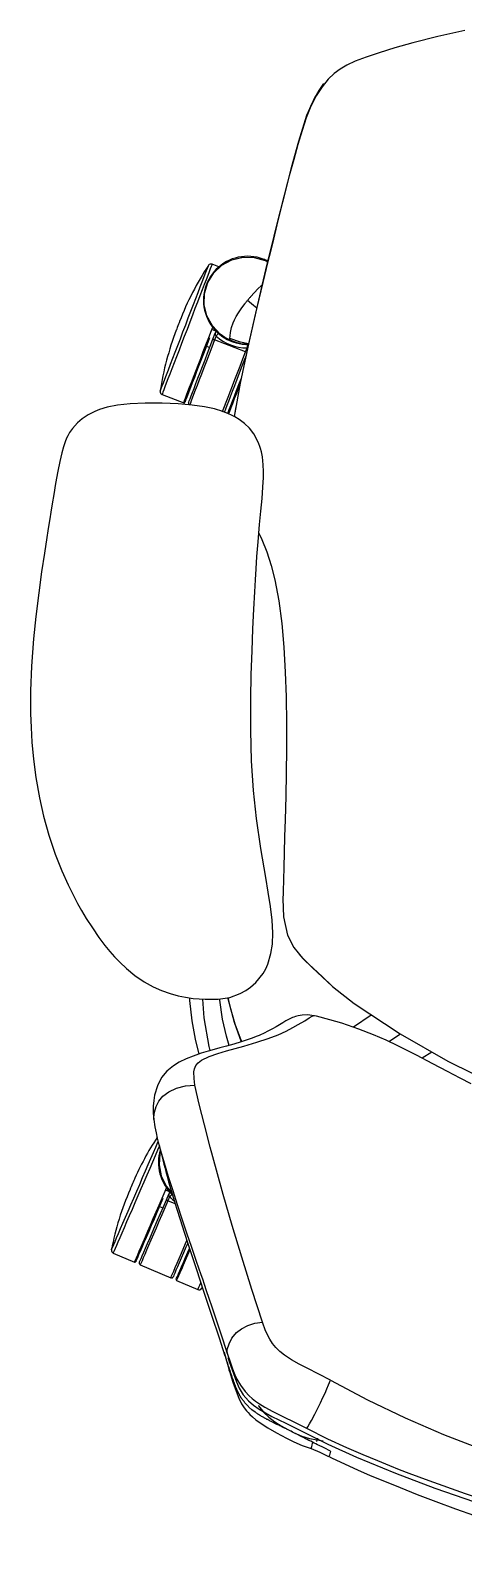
# Model space of a CAD drawing. Extents: x -1.7 to 87, y -33.6 to 19.
# Drawn here: x 21.54 to 21.73, y 0.217 to 0.886 of the extents above; entities that cross this region are included whole.
import ezdxf

# ---------------------------------------------------------------- set-up
doc = ezdxf.new("R2010")
doc.units = 0
doc.layers.add('AR-MOB', color=2, linetype='Continuous')

# ---------------------------------------------------------------- blocks, each defined once
blk = doc.blocks.new('A$C1E86606E')
at = {"color": 1, "linetype": 'Continuous'}
for p, q in [((0.08159, 0.59634), (0.08054, 0.58664)), ((0.06087, 0.59299), (0.05773, 0.59377)), ((0.063, 0.5649), (0.06151, 0.56527)), ((0.06215, 0.56118), (0.06284, 0.56394)), ((0.06306, 0.56483), (0.0627, 0.56518)), ((0.06334, 0.56276), (0.0629, 0.56099)), ((0.06963, 0.56172), (0.06952, 0.56237)), ((0.05967, 0.55786), (0.06123, 0.55747)), ((0.07702, 0.55748), (0.0629, 0.56099)), ((0.07702, 0.55748), (0.07746, 0.55925)), ((0.04298, 0.53445), (0.05284, 0.532)), ((0.16716, 0.27585), (0.16006, 0.2696)), ((0.17621, 0.2653), (0.18092, 0.26926)), ((0.19544, 0.26291), (0.19163, 0.25985)), ((0.08899, 0.18816), (0.08752, 0.18859)), ((0.08905, 0.18809), (0.08871, 0.18846)), ((0.08538, 0.18127), (0.08692, 0.18082)), ((0.08799, 0.18448), (0.08879, 0.18721)), ((0.08925, 0.18601), (0.08873, 0.18426)), ((0.09208, 0.18328), (0.08873, 0.18426)), ((0.06773, 0.15857), (0.07748, 0.15571)), ((0.08014, 0.15494), (0.08014, 0.15494)), ((0.08014, 0.15494), (0.0941, 0.15085)), ((0.08014, 0.15494), (0.0941, 0.15085)), ((0.0941, 0.15085), (0.0941, 0.15085)), ((0.09675, 0.15007), (0.10651, 0.14721)), ((0.12124, 0.12142), (0.12186, 0.11985)), ((0.12186, 0.11985), (0.1221, 0.11924)), ((0.16651, 0.089), (0.16635, 0.08827)), ((0.16635, 0.08827), (0.16905, 0.08814))]:
    blk.add_line(p, q, dxfattribs=at)
at = {"color": 1, "linetype": 'Continuous', "flags": 128}
for points in [[(0.15515, 0.70889), (0.14373, 0.70484), (0.13311, 0.7007), (0.12565, 0.69758), (0.11912, 0.69468), (0.11361, 0.69203), (0.10915, 0.68965), (0.10563, 0.68745), (0.10293, 0.68539), (0.10063, 0.68318), (0.09836, 0.68038), (0.09611, 0.67684), (0.09402, 0.67261), (0.09224, 0.66779), (0.09084, 0.66249), (0.08969, 0.65672), (0.08864, 0.65048), (0.08762, 0.64373), (0.08659, 0.63634), (0.0855, 0.62795), (0.08465, 0.62115), (0.08382, 0.61432), (0.08307, 0.60795), (0.08242, 0.60248), (0.08186, 0.59793), (0.08112, 0.59171), (0.08032, 0.58474), (0.07953, 0.57737), (0.07844, 0.56687), (0.07746, 0.55637)], [(0.09671, 0.67807), (0.09351, 0.67194), (0.09088, 0.66343), (0.08872, 0.65179), (0.08695, 0.63983), (0.08534, 0.62767), (0.08369, 0.61416), (0.08247, 0.60381), (0.08163, 0.59669), (0.08083, 0.58971), (0.08005, 0.58259), (0.07902, 0.57281), (0.07806, 0.56309), (0.07718, 0.55333), (0.07638, 0.5435), (0.07573, 0.53363), (0.07556, 0.52873)], [(0.0965, 0.67826), (0.0948, 0.67507), (0.09332, 0.67149), (0.09204, 0.66756), (0.09143, 0.66521)], [(0.06963, 0.56172), (0.06725, 0.5626), (0.06502, 0.56379), (0.06119, 0.56696), (0.0583, 0.57102), (0.05654, 0.57567), (0.05608, 0.58061), (0.0569, 0.58553), (0.05894, 0.59006), (0.06211, 0.59389), (0.06617, 0.59678), (0.07082, 0.59854), (0.07576, 0.599), (0.08068, 0.59818), (0.08174, 0.59771)], [(0.042, 0.53574), (0.04202, 0.53583), (0.04213, 0.53627), (0.04233, 0.53704), (0.0426, 0.53815), (0.04296, 0.53958), (0.04339, 0.54131), (0.04389, 0.54331), (0.04445, 0.54558), (0.04507, 0.54807), (0.04574, 0.55077), (0.04645, 0.55362), (0.04719, 0.55661), (0.04796, 0.55969), (0.04874, 0.56284), (0.04953, 0.56599), (0.05031, 0.56914), (0.05107, 0.57222), (0.05182, 0.57521), (0.05253, 0.57806), (0.0532, 0.58076), (0.05382, 0.58325), (0.05438, 0.58551), (0.05488, 0.58752), (0.05531, 0.58925), (0.05566, 0.59068), (0.05594, 0.59179), (0.05613, 0.59256), (0.05624, 0.593), (0.05627, 0.59309)], [(0.05773, 0.59377), (0.05772, 0.59373), (0.05763, 0.59338), (0.05746, 0.59269), (0.0572, 0.59166), (0.05687, 0.59032), (0.05646, 0.58866), (0.05597, 0.58672), (0.05542, 0.58451), (0.05482, 0.58206), (0.05416, 0.5794), (0.05345, 0.57656), (0.05271, 0.57358), (0.05194, 0.57049), (0.05115, 0.56732), (0.05035, 0.56411)], [(0.08062, 0.58734), (0.08024, 0.58695), (0.079, 0.58549), (0.0777, 0.58381), (0.07622, 0.58168), (0.07603, 0.58139), (0.07584, 0.5811), (0.07565, 0.58081), (0.07547, 0.58053), (0.07529, 0.58025), (0.07511, 0.57997)], [(0.06952, 0.56237), (0.0694, 0.56354), (0.06939, 0.56512), (0.06963, 0.56727), (0.07011, 0.56941), (0.07053, 0.57077), (0.0711, 0.57229), (0.07186, 0.57405), (0.0728, 0.57596), (0.07406, 0.57822), (0.07424, 0.57852), (0.07441, 0.57882), (0.07459, 0.57911), (0.07477, 0.5794), (0.07494, 0.57968), (0.07511, 0.57997)], [(0.07511, 0.57997), (0.07798, 0.57818), (0.07952, 0.57721)], [(0.05035, 0.56411), (0.04955, 0.56091), (0.04877, 0.55774), (0.048, 0.55464), (0.04726, 0.55166), (0.04655, 0.54882), (0.04589, 0.54616), (0.04528, 0.54372), (0.04473, 0.54151), (0.04425, 0.53956), (0.04384, 0.53791), (0.0435, 0.53656), (0.04325, 0.53553), (0.04307, 0.53484), (0.04299, 0.5345), (0.04298, 0.53445)], [(0.04671, 0.56712), (0.04667, 0.56697), (0.04656, 0.56654), (0.04641, 0.5659), (0.04622, 0.56514), (0.04603, 0.56438), (0.04587, 0.56374), (0.04576, 0.56331), (0.04573, 0.56316)], [(0.06022, 0.56166), (0.06102, 0.56486), (0.0614, 0.56639)], [(0.06284, 0.56394), (0.06284, 0.56395), (0.06287, 0.56406), (0.06299, 0.56454), (0.06306, 0.56483)], [(0.06334, 0.56276), (0.06309, 0.5633), (0.06295, 0.56365), (0.06288, 0.56382), (0.06285, 0.56391), (0.06284, 0.56394)], [(0.06422, 0.56403), (0.0642, 0.56401), (0.06415, 0.56394), (0.06407, 0.56382), (0.06396, 0.56366), (0.06383, 0.56347), (0.06368, 0.56325), (0.06351, 0.56301), (0.06334, 0.56276)], [(0.07793, 0.5611), (0.07431, 0.56142), (0.06952, 0.56237)], [(0.05284, 0.532), (0.05285, 0.53204), (0.05294, 0.53239), (0.05311, 0.53308), (0.05337, 0.53411), (0.0537, 0.53545), (0.05411, 0.53711), (0.0546, 0.53905), (0.05515, 0.54126), (0.05576, 0.54371), (0.05642, 0.54637), (0.05712, 0.5492), (0.05786, 0.55219), (0.05863, 0.55528), (0.05942, 0.55845), (0.06022, 0.56166)], [(0.06059, 0.56156), (0.05979, 0.55834), (0.059, 0.55516), (0.05823, 0.55206), (0.05749, 0.54907), (0.05678, 0.54623), (0.05612, 0.54358), (0.05552, 0.54115), (0.05497, 0.53896), (0.0545, 0.53705), (0.0541, 0.53544), (0.05377, 0.53414), (0.05353, 0.53318), (0.05338, 0.53256), (0.05331, 0.53229), (0.05331, 0.53228)], [(0.05497, 0.53228), (0.05503, 0.53254), (0.05518, 0.53314), (0.05542, 0.53409), (0.05574, 0.53537), (0.05613, 0.53696), (0.0566, 0.53884), (0.05714, 0.541), (0.05773, 0.5434), (0.05839, 0.54602), (0.05908, 0.54883), (0.05982, 0.55178), (0.06058, 0.55485), (0.06136, 0.55799), (0.06215, 0.56118)], [(0.0629, 0.56099), (0.06209, 0.55772), (0.06129, 0.5545), (0.06051, 0.55135), (0.05975, 0.54832), (0.05904, 0.54544), (0.05837, 0.54276), (0.05776, 0.54029), (0.05721, 0.53808), (0.05672, 0.53614), (0.05632, 0.53451), (0.05599, 0.5332), (0.05575, 0.53223), (0.0556, 0.53161), (0.05553, 0.53134)], [(0.06215, 0.56118), (0.06217, 0.56117), (0.06221, 0.56116), (0.06228, 0.56115), (0.06237, 0.56112), (0.06249, 0.56109), (0.06262, 0.56106), (0.06276, 0.56103), (0.0629, 0.56099)], [(0.07703, 0.56079), (0.07619, 0.56073), (0.07535, 0.56072), (0.07451, 0.56076), (0.07367, 0.56084), (0.07284, 0.56096), (0.06963, 0.56172)], [(0.07023, 0.53019), (0.07043, 0.531), (0.07084, 0.53263), (0.07132, 0.53457), (0.07187, 0.53678), (0.07248, 0.53925), (0.07315, 0.54193), (0.07386, 0.54481), (0.07462, 0.54784), (0.0754, 0.55099), (0.0762, 0.55421), (0.07702, 0.55748)], [(0.07742, 0.55589), (0.07697, 0.55411), (0.07619, 0.55097), (0.07543, 0.5479), (0.07469, 0.54494), (0.074, 0.54214), (0.07334, 0.53952), (0.07275, 0.53712), (0.07221, 0.53496), (0.07174, 0.53308), (0.07135, 0.53148), (0.07103, 0.53021), (0.07097, 0.52998)], [(0.07612, 0.56072), (0.07687, 0.56078), (0.07707, 0.56079), (0.07716, 0.5608), (0.07721, 0.56081), (0.07722, 0.56081), (0.07723, 0.56081), (0.07723, 0.56081), (0.07723, 0.56081), (0.07723, 0.56081), (0.07723, 0.56081), (0.07723, 0.56081), (0.07736, 0.56082), (0.0777, 0.56084)], [(0.07728, 0.56078), (0.07729, 0.56076), (0.0773, 0.56067), (0.07731, 0.56053), (0.07733, 0.56034), (0.07736, 0.5601), (0.07739, 0.55984), (0.07742, 0.55955), (0.07746, 0.55925)], [(0.07256, 0.52972), (0.07266, 0.53009), (0.07302, 0.53155), (0.07346, 0.53331), (0.07397, 0.53536), (0.07454, 0.53767), (0.07518, 0.54022), (0.07586, 0.54297), (0.07649, 0.5455)], [(0.07631, 0.54317), (0.0759, 0.54152), (0.07524, 0.53886), (0.07463, 0.53642), (0.07408, 0.53421), (0.07359, 0.53226), (0.07318, 0.53061), (0.07293, 0.5296)], [(0.04356, 0.53068), (0.03612, 0.5298), (0.02968, 0.52874), (0.02423, 0.52744), (0.01986, 0.52597), (0.01664, 0.52453), (0.01465, 0.52344), (0.01331, 0.5226), (0.01201, 0.52168), (0.01076, 0.52068), (0.00953, 0.51954), (0.00774, 0.51755), (0.00586, 0.51484), (0.00483, 0.51291), (0.00419, 0.5114), (0.00381, 0.51032), (0.00336, 0.5087), (0.00291, 0.50647), (0.00252, 0.50365), (0.00213, 0.49982), (0.0018, 0.49554), (0.00148, 0.49007), (0.00126, 0.48517), (0.00109, 0.48104), (0.00094, 0.47732), (0.00083, 0.47431), (0.00073, 0.47182), (0.00064, 0.46912), (0.00054, 0.46613), (0.00033, 0.45914), (0.00013, 0.45094), (0, 0.44156), (0.00001, 0.43124), (0.00022, 0.42136), (0.0008, 0.4094), (0.00172, 0.39853), (0.00293, 0.38873), (0.00388, 0.38265), (0.00507, 0.37626), (0.00664, 0.36908), (0.00869, 0.36114), (0.01133, 0.3525), (0.01407, 0.34482), (0.0174, 0.33678), (0.02118, 0.32888), (0.02491, 0.32204), (0.02845, 0.31623), (0.03165, 0.31138), (0.03354, 0.30864), (0.0356, 0.30582), (0.03813, 0.30257), (0.04128, 0.29879), (0.04467, 0.29496), (0.04762, 0.29187), (0.05008, 0.28952), (0.05247, 0.28744), (0.05505, 0.28538), (0.05835, 0.28296), (0.06221, 0.28043), (0.06661, 0.27808), (0.07079, 0.2764), (0.07467, 0.27525), (0.07865, 0.27439), (0.08217, 0.27388), (0.0854, 0.27363), (0.08891, 0.27356), (0.09411, 0.27384), (0.09972, 0.27457), (0.1048, 0.27598), (0.10908, 0.27814), (0.11129, 0.27974), (0.11318, 0.28144), (0.11528, 0.2838), (0.11796, 0.28809), (0.11886, 0.29023), (0.11953, 0.29247), (0.12026, 0.29725), (0.12037, 0.30141), (0.11994, 0.30634), (0.119, 0.31174), (0.11758, 0.31766), (0.11583, 0.32381), (0.11399, 0.32998), (0.11031, 0.3423), (0.10673, 0.35511), (0.10389, 0.3672), (0.10153, 0.3799), (0.09957, 0.39317), (0.09791, 0.40694), (0.0968, 0.41742), (0.09582, 0.42789), (0.09501, 0.43745), (0.09435, 0.44602), (0.09383, 0.45358), (0.09349, 0.45885), (0.09322, 0.46363), (0.09293, 0.46908), (0.09265, 0.47555), (0.09238, 0.48308), (0.09221, 0.489), (0.09202, 0.49455), (0.09178, 0.49951), (0.09147, 0.50381), (0.09119, 0.50637), (0.09073, 0.50929), (0.08996, 0.51267), (0.08925, 0.51488), (0.0887, 0.51626), (0.08835, 0.51703), (0.08777, 0.51817), (0.08667, 0.51994), (0.08496, 0.5222), (0.08278, 0.52445), (0.08036, 0.52631), (0.07784, 0.52774), (0.07576, 0.52865), (0.07427, 0.5292), (0.07297, 0.52961), (0.07033, 0.5303), (0.06663, 0.53097), (0.06203, 0.53139), (0.05663, 0.53148), (0.05049, 0.53124), (0.04356, 0.53068)], [(0.05497, 0.53228), (0.05495, 0.53213), (0.05495, 0.53198), (0.05499, 0.53183), (0.05506, 0.53169), (0.05515, 0.53157), (0.05526, 0.53147), (0.05533, 0.53142)], [(0.07571, 0.53317), (0.07552, 0.52952), (0.07551, 0.52875)], [(0.09251, 0.47941), (0.0942, 0.47669), (0.09695, 0.4716), (0.09953, 0.466), (0.10192, 0.4599), (0.10477, 0.45103), (0.10728, 0.44136), (0.10949, 0.43105), (0.11145, 0.42027), (0.11312, 0.40962), (0.11473, 0.39809), (0.11605, 0.38699), (0.11719, 0.37647), (0.11825, 0.36645), (0.11926, 0.35611), (0.11992, 0.34885), (0.1206, 0.34175), (0.12129, 0.33547), (0.12183, 0.32993), (0.12223, 0.32502), (0.12266, 0.32074)], [(0.12256, 0.32171), (0.12381, 0.31387), (0.12649, 0.30614), (0.12986, 0.3011), (0.13429, 0.29693), (0.13913, 0.29321), (0.14881, 0.28624), (0.15906, 0.28002), (0.18066, 0.26928), (0.20294, 0.25984), (0.22596, 0.25186), (0.23241, 0.25014)], [(0.13287, 0.29813), (0.135, 0.29637), (0.13723, 0.29468), (0.14165, 0.29148), (0.14371, 0.29), (0.14541, 0.28873), (0.14678, 0.28769), (0.14787, 0.28689)], [(0.10698, 0.25506), (0.10532, 0.25895), (0.10275, 0.26614), (0.10048, 0.27424), (0.10038, 0.27475)], [(0.1038, 0.2757), (0.1039, 0.27534), (0.10789, 0.26538), (0.112, 0.25722)], [(0.11231, 0.25736), (0.11157, 0.25865), (0.10853, 0.26465), (0.10555, 0.27146), (0.10399, 0.27575)], [(0.14242, 0.27252), (0.13941, 0.27253), (0.13711, 0.27215), (0.13543, 0.27164), (0.1343, 0.27117), (0.13363, 0.27086), (0.1331, 0.27057), (0.13228, 0.27009), (0.13137, 0.26949), (0.13032, 0.26873), (0.12907, 0.26776), (0.12775, 0.26671), (0.1264, 0.26565), (0.12503, 0.26461), (0.12394, 0.26382), (0.12286, 0.26308), (0.12189, 0.26243), (0.12106, 0.26191), (0.12039, 0.2615), (0.11954, 0.26099), (0.11836, 0.26032), (0.1167, 0.25945), (0.11462, 0.25842), (0.11206, 0.25724), (0.109, 0.25591), (0.10594, 0.25463), (0.10315, 0.25347), (0.10072, 0.25246), (0.09823, 0.25141), (0.09529, 0.25011), (0.09196, 0.24851), (0.08902, 0.2469), (0.08622, 0.24507), (0.08392, 0.24322), (0.08132, 0.24044), (0.07941, 0.23741), (0.07799, 0.23363), (0.07728, 0.22935), (0.07719, 0.22706), (0.07727, 0.22452), (0.07761, 0.22172), (0.07826, 0.21869)], [(0.08721, 0.27359), (0.08739, 0.27246), (0.08948, 0.26376), (0.0919, 0.25593), (0.09426, 0.24962)], [(0.09906, 0.25176), (0.09833, 0.25353), (0.09466, 0.26576), (0.09311, 0.27379)], [(0.09428, 0.23597), (0.09351, 0.23885), (0.09315, 0.24168), (0.09324, 0.24308), (0.09362, 0.24448), (0.09445, 0.24586), (0.09581, 0.24718), (0.09889, 0.24912), (0.10249, 0.25086), (0.1062, 0.25248), (0.10986, 0.25402), (0.11339, 0.2555), (0.11885, 0.25788), (0.12365, 0.26015), (0.12768, 0.26231), (0.13099, 0.26433), (0.13372, 0.26617), (0.13595, 0.2678), (0.13852, 0.26982), (0.14032, 0.27129), (0.14154, 0.2722), (0.14235, 0.27253), (0.14241, 0.27249)], [(0.21424, 0.25123), (0.20917, 0.25315), (0.20326, 0.25542), (0.19653, 0.258), (0.18896, 0.26085), (0.18042, 0.26392), (0.17506, 0.26568), (0.16913, 0.26743), (0.16245, 0.26911), (0.1548, 0.27068), (0.14938, 0.27157), (0.14339, 0.27237), (0.1426, 0.27246)], [(0.07828, 0.21885), (0.07811, 0.21963), (0.07815, 0.22207), (0.07854, 0.22457), (0.07938, 0.22703), (0.0809, 0.22941), (0.08327, 0.23168), (0.08646, 0.23368), (0.09021, 0.23519), (0.09428, 0.23597)], [(0.13627, 0.13645), (0.12995, 0.15008), (0.12385, 0.16361), (0.11797, 0.17694), (0.11237, 0.18997), (0.10817, 0.20008), (0.10423, 0.20984), (0.10055, 0.21913), (0.09716, 0.22786), (0.09428, 0.23597)], [(0.07823, 0.21884), (0.07909, 0.21573), (0.07996, 0.21309), (0.08075, 0.21091), (0.08141, 0.20919), (0.08198, 0.20775), (0.0826, 0.20623), (0.08327, 0.20464), (0.08461, 0.2015), (0.08608, 0.19814), (0.08757, 0.1948), (0.09025, 0.18895), (0.09296, 0.18312), (0.09578, 0.17715), (0.09856, 0.17132), (0.10143, 0.16538), (0.10428, 0.15948), (0.10697, 0.15395), (0.10787, 0.15207), (0.10893, 0.14988), (0.11021, 0.14722), (0.11173, 0.14406), (0.11348, 0.14042), (0.11543, 0.13634), (0.11761, 0.13176), (0.12002, 0.12667), (0.12268, 0.12106)], [(0.06681, 0.15989), (0.06683, 0.15999), (0.06696, 0.16042), (0.06718, 0.16118), (0.06751, 0.16228), (0.06792, 0.16369), (0.06842, 0.1654), (0.069, 0.16739), (0.06966, 0.16963), (0.07038, 0.17209), (0.07116, 0.17475), (0.07199, 0.17758), (0.07285, 0.18053), (0.07375, 0.18358), (0.07466, 0.18669), (0.07557, 0.18981), (0.07648, 0.19292), (0.07738, 0.19597), (0.07824, 0.19892), (0.07907, 0.20175), (0.07985, 0.20441), (0.08057, 0.20688), (0.08123, 0.20912), (0.08135, 0.20951)], [(0.0821, 0.20762), (0.08152, 0.20565), (0.08075, 0.20302), (0.07993, 0.20021), (0.07907, 0.19726), (0.07817, 0.1942), (0.07725, 0.19107), (0.07632, 0.1879)], [(0.08295, 0.20539), (0.08272, 0.20437), (0.08296, 0.1994), (0.08446, 0.19465), (0.08712, 0.19045), (0.0901, 0.18774)], [(0.08345, 0.2042), (0.08351, 0.20402), (0.08432, 0.20175), (0.08499, 0.19997), (0.08559, 0.19845), (0.08626, 0.19679), (0.08707, 0.19481), (0.08803, 0.19251), (0.0894, 0.18933), (0.09102, 0.18565), (0.09291, 0.18144), (0.09507, 0.17668), (0.09747, 0.17147), (0.0999, 0.16623), (0.1046, 0.15627), (0.10927, 0.14644), (0.11384, 0.13677), (0.11827, 0.12734), (0.12053, 0.1225), (0.12178, 0.11982)], [(0.07632, 0.1879), (0.07539, 0.18473), (0.07447, 0.18159), (0.07358, 0.17853), (0.07271, 0.17558), (0.07189, 0.17278), (0.07112, 0.17015), (0.07041, 0.16773), (0.06977, 0.16554), (0.06921, 0.16362), (0.06873, 0.16199), (0.06834, 0.16065), (0.06804, 0.15964), (0.06784, 0.15896), (0.06774, 0.15861), (0.06773, 0.15857)], [(0.07281, 0.19105), (0.07276, 0.1909), (0.07264, 0.19048), (0.07245, 0.18984), (0.07223, 0.1891), (0.07201, 0.18835), (0.07183, 0.18771), (0.0717, 0.18729), (0.07166, 0.18714)], [(0.08608, 0.18504), (0.08701, 0.18821), (0.08745, 0.18972)], [(0.08879, 0.18721), (0.0888, 0.18722), (0.08883, 0.18733), (0.08897, 0.18781), (0.08905, 0.18809)], [(0.07748, 0.15571), (0.0775, 0.15575), (0.0776, 0.1561), (0.0778, 0.15678), (0.0781, 0.15779), (0.07849, 0.15913), (0.07897, 0.16076), (0.07953, 0.16269), (0.08017, 0.16487), (0.08088, 0.16729), (0.08165, 0.16992), (0.08247, 0.17272), (0.08333, 0.17567), (0.08423, 0.17873), (0.08515, 0.18187), (0.08608, 0.18504)], [(0.08645, 0.18493), (0.08552, 0.18175), (0.08459, 0.1786), (0.08369, 0.17553), (0.08283, 0.17257), (0.08201, 0.16977), (0.08124, 0.16714), (0.08053, 0.16474), (0.0799, 0.16258), (0.07935, 0.16069), (0.07888, 0.15909), (0.0785, 0.15781), (0.07822, 0.15686), (0.07804, 0.15625), (0.07797, 0.15598), (0.07796, 0.15597)], [(0.07962, 0.1559), (0.07969, 0.15616), (0.07987, 0.15676), (0.08014, 0.15769), (0.08051, 0.15896), (0.08098, 0.16053), (0.08152, 0.16239), (0.08215, 0.16453), (0.08284, 0.1669), (0.0836, 0.16949), (0.08441, 0.17227), (0.08527, 0.17519), (0.08616, 0.17822), (0.08707, 0.18133), (0.08799, 0.18448)], [(0.08873, 0.18426), (0.08779, 0.18103), (0.08685, 0.17784), (0.08594, 0.17473), (0.08506, 0.17173), (0.08423, 0.16889), (0.08345, 0.16623), (0.08274, 0.16379), (0.08209, 0.1616), (0.08153, 0.15969), (0.08106, 0.15808), (0.08068, 0.15678), (0.0804, 0.15582), (0.08022, 0.1552), (0.08014, 0.15494)], [(0.08799, 0.18448), (0.08801, 0.18447), (0.08805, 0.18446), (0.08812, 0.18444), (0.08821, 0.18441), (0.08832, 0.18438), (0.08845, 0.18434), (0.08859, 0.1843), (0.08873, 0.18426)], [(0.08925, 0.18601), (0.08901, 0.18656), (0.08889, 0.18692), (0.08883, 0.18709), (0.0888, 0.18718), (0.08879, 0.18721)], [(0.09017, 0.18725), (0.09015, 0.18723), (0.0901, 0.18715), (0.09001, 0.18704), (0.0899, 0.18689), (0.08976, 0.1867), (0.0896, 0.18648), (0.08943, 0.18625), (0.08925, 0.18601)], [(0.0941, 0.15085), (0.09417, 0.15112), (0.09435, 0.15173), (0.09464, 0.15269), (0.09502, 0.15399), (0.09549, 0.1556), (0.09605, 0.15752), (0.09669, 0.1597), (0.0974, 0.16214), (0.09818, 0.1648), (0.09902, 0.16764), (0.0991, 0.16791)], [(0.09958, 0.16683), (0.09904, 0.16497), (0.09828, 0.16238), (0.09758, 0.16), (0.09696, 0.15787), (0.09641, 0.15601), (0.09595, 0.15443), (0.09558, 0.15317), (0.09531, 0.15223), (0.09513, 0.15163), (0.09506, 0.15138)], [(0.09649, 0.15054), (0.09652, 0.15064), (0.09664, 0.15108), (0.09687, 0.15187), (0.0972, 0.15298), (0.09762, 0.15442), (0.09814, 0.15617), (0.09873, 0.1582), (0.0994, 0.16048), (0.10014, 0.163), (0.10063, 0.16469)], [(0.10087, 0.16412), (0.10014, 0.16165), (0.09943, 0.15923), (0.09879, 0.15704), (0.09823, 0.15512), (0.09775, 0.15348), (0.09736, 0.15215), (0.09706, 0.15113), (0.09686, 0.15045), (0.09676, 0.15011), (0.09675, 0.15007)], [(0.07962, 0.1559), (0.07959, 0.15575), (0.07959, 0.1556), (0.07962, 0.15545), (0.07968, 0.15531), (0.07977, 0.15519), (0.07988, 0.15508), (0.08, 0.155), (0.08014, 0.15494)], [(0.0941, 0.15085), (0.09425, 0.15083), (0.0944, 0.15083), (0.09455, 0.15086), (0.09468, 0.15092), (0.09481, 0.151), (0.09492, 0.15111), (0.095, 0.15124), (0.09506, 0.15138)], [(0.10651, 0.14721), (0.10652, 0.14725), (0.10662, 0.14759), (0.10682, 0.14828), (0.10712, 0.14929), (0.10742, 0.15031)], [(0.10821, 0.14854), (0.10807, 0.14809), (0.108, 0.14783), (0.108, 0.14782)], [(0.12274, 0.12109), (0.12253, 0.12152), (0.12246, 0.12267), (0.12294, 0.12531), (0.1239, 0.12798), (0.12562, 0.1306), (0.1276, 0.13252), (0.13016, 0.13427), (0.13311, 0.13565), (0.13627, 0.13645)], [(0.16895, 0.11489), (0.16356, 0.11694), (0.15814, 0.11893), (0.15452, 0.12026), (0.15098, 0.12167), (0.14764, 0.12327), (0.14539, 0.12465), (0.14343, 0.12616), (0.14177, 0.12778), (0.14037, 0.12947), (0.13811, 0.13293), (0.13627, 0.13645)], [(0.12135, 0.12117), (0.12129, 0.12129), (0.12124, 0.12142)], [(0.12275, 0.11817), (0.12205, 0.11967), (0.12135, 0.12117)], [(0.12268, 0.12107), (0.12433, 0.11757), (0.12581, 0.11459), (0.12712, 0.11218), (0.12827, 0.11033), (0.1301, 0.10787), (0.13248, 0.10541), (0.13451, 0.10376), (0.13586, 0.10281), (0.13747, 0.10183), (0.13936, 0.10081), (0.14195, 0.09962), (0.14558, 0.09822), (0.15017, 0.09665), (0.15555, 0.09481), (0.16121, 0.09274)], [(0.12209, 0.11923), (0.12339, 0.11632), (0.12464, 0.1134)], [(0.12322, 0.11716), (0.12298, 0.11766), (0.12275, 0.11817)], [(0.12321, 0.1193), (0.12398, 0.11764), (0.12815, 0.10921), (0.12979, 0.10652), (0.13188, 0.10392), (0.13453, 0.10153), (0.13687, 0.09991), (0.13953, 0.09846), (0.14243, 0.09717), (0.14546, 0.09602), (0.15187, 0.09384), (0.15838, 0.09153), (0.17129, 0.08697), (0.18442, 0.08287), (0.20223, 0.07801), (0.22018, 0.07364), (0.23816, 0.0697), (0.25991, 0.06565), (0.2818, 0.06246), (0.30382, 0.06015), (0.32591, 0.05876), (0.34804, 0.0583)], [(0.1237, 0.11613), (0.12346, 0.11665), (0.12322, 0.11716)], [(0.12425, 0.11495), (0.12397, 0.11554), (0.1237, 0.11613)], [(0.1248, 0.11379), (0.12452, 0.11437), (0.12425, 0.11495)], [(0.12467, 0.11341), (0.12446, 0.11383), (0.12425, 0.11495)], [(0.12531, 0.1127), (0.12505, 0.11325), (0.1248, 0.11379)], [(0.16121, 0.09275), (0.16121, 0.09275), (0.16139, 0.09297), (0.16167, 0.0935), (0.16222, 0.09477), (0.16289, 0.09643), (0.16395, 0.09925), (0.16495, 0.10201), (0.16585, 0.1046), (0.16664, 0.10696), (0.1673, 0.10903), (0.16786, 0.11092), (0.16839, 0.1128), (0.16895, 0.11489)], [(0.16895, 0.11489), (0.18609, 0.1084), (0.20342, 0.10252), (0.221, 0.09739), (0.23877, 0.09288), (0.25669, 0.08899), (0.27931, 0.08512), (0.30212, 0.08236), (0.32505, 0.08071), (0.34804, 0.08016)], [(0.12464, 0.1134), (0.12669, 0.10885), (0.12851, 0.10516), (0.13014, 0.10218), (0.13162, 0.09992), (0.13267, 0.09862), (0.13347, 0.09775), (0.13412, 0.09711), (0.13487, 0.09644), (0.13574, 0.09572), (0.137, 0.09479), (0.1387, 0.09368), (0.14113, 0.09234), (0.14433, 0.09081), (0.14829, 0.08916), (0.15293, 0.08742), (0.15638, 0.08622), (0.16015, 0.08502), (0.16429, 0.08416)], [(0.12582, 0.11163), (0.12556, 0.11217), (0.12531, 0.1127)], [(0.12632, 0.11059), (0.12607, 0.11111), (0.12582, 0.11163)], [(0.12684, 0.10955), (0.12658, 0.11007), (0.12632, 0.11059)], [(0.1274, 0.10844), (0.12712, 0.10899), (0.12684, 0.10955)], [(0.12796, 0.10736), (0.12768, 0.1079), (0.1274, 0.10844)], [(0.12824, 0.10685), (0.1281, 0.10711), (0.12796, 0.10736)], [(0.12853, 0.10634), (0.12838, 0.1066), (0.12824, 0.10685)], [(0.12869, 0.10606), (0.12861, 0.1062), (0.12853, 0.10634)], [(0.12886, 0.10577), (0.12877, 0.10592), (0.12869, 0.10606)], [(0.12903, 0.10547), (0.12894, 0.10562), (0.12886, 0.10577)], [(0.12921, 0.10518), (0.12912, 0.10533), (0.12903, 0.10547)], [(0.12936, 0.10494), (0.12929, 0.10506), (0.12921, 0.10518)], [(0.12951, 0.1047), (0.12944, 0.10482), (0.12936, 0.10494)], [(0.12968, 0.10444), (0.1296, 0.10457), (0.12951, 0.1047)], [(0.12986, 0.10418), (0.12977, 0.10431), (0.12968, 0.10444)], [(0.13005, 0.1039), (0.12995, 0.10404), (0.12986, 0.10418)], [(0.13026, 0.10361), (0.13016, 0.10375), (0.13005, 0.1039)], [(0.13047, 0.10332), (0.13036, 0.10347), (0.13026, 0.10361)], [(0.13069, 0.10304), (0.13058, 0.10318), (0.13047, 0.10332)], [(0.13089, 0.10278), (0.13079, 0.10291), (0.13069, 0.10304)], [(0.1311, 0.10252), (0.131, 0.10265), (0.13089, 0.10278)], [(0.13131, 0.10227), (0.13121, 0.1024), (0.1311, 0.10252)], [(0.13153, 0.10202), (0.13142, 0.10215), (0.13131, 0.10227)], [(0.13203, 0.10148), (0.13178, 0.10175), (0.13153, 0.10202)], [(0.13255, 0.10096), (0.13229, 0.10122), (0.13203, 0.10148)], [(0.13348, 0.1001), (0.133, 0.10053), (0.13255, 0.10096)], [(0.13448, 0.09928), (0.13397, 0.09968), (0.13348, 0.1001)], [(0.13501, 0.09887), (0.13474, 0.09907), (0.13448, 0.09928)], [(0.13797, 0.097), (0.13643, 0.0979), (0.13501, 0.09887)], [(0.13861, 0.09665), (0.13829, 0.09682), (0.13797, 0.097)], [(0.13927, 0.09631), (0.13894, 0.09648), (0.13861, 0.09665)], [(0.13901, 0.10008), (0.13912, 0.09995), (0.14179, 0.09733), (0.14421, 0.09551), (0.14696, 0.09389), (0.14995, 0.09245), (0.15309, 0.09116), (0.15631, 0.09004), (0.1596, 0.08908), (0.16294, 0.08844), (0.16635, 0.08827)], [(0.13996, 0.09598), (0.13961, 0.09615), (0.13927, 0.09631)], [(0.14066, 0.09566), (0.14031, 0.09582), (0.13996, 0.09598)], [(0.14133, 0.09536), (0.141, 0.09551), (0.14066, 0.09566)], [(0.14201, 0.09507), (0.14167, 0.09521), (0.14133, 0.09536)], [(0.14243, 0.0949), (0.14222, 0.09498), (0.14201, 0.09507)], [(0.14285, 0.09473), (0.14264, 0.09482), (0.14243, 0.0949)], [(0.14327, 0.09456), (0.14306, 0.09465), (0.14285, 0.09473)], [(0.1437, 0.0944), (0.14349, 0.09448), (0.14327, 0.09456)], [(0.14458, 0.09407), (0.14414, 0.09424), (0.1437, 0.0944)], [(0.14545, 0.09375), (0.14501, 0.09391), (0.14458, 0.09407)], [(0.14718, 0.09314), (0.14631, 0.09345), (0.14545, 0.09375)], [(0.14894, 0.09254), (0.14806, 0.09284), (0.14718, 0.09314)], [(0.14983, 0.09224), (0.14938, 0.09239), (0.14894, 0.09254)], [(0.15071, 0.09194), (0.15027, 0.09209), (0.14983, 0.09224)], [(0.15242, 0.09135), (0.15156, 0.09165), (0.15071, 0.09194)], [(0.15326, 0.09106), (0.15284, 0.09121), (0.15242, 0.09135)], [(0.15459, 0.09059), (0.15393, 0.09083), (0.15326, 0.09106)], [(0.15592, 0.09012), (0.15525, 0.09036), (0.15459, 0.09059)], [(0.15726, 0.08963), (0.15659, 0.08988), (0.15592, 0.09012)], [(0.15859, 0.08915), (0.15793, 0.08939), (0.15726, 0.08963)], [(0.15994, 0.08865), (0.15926, 0.0889), (0.15859, 0.08915)], [(0.16128, 0.08815), (0.16062, 0.08839), (0.15994, 0.08865)], [(0.16121, 0.09274), (0.17085, 0.08933), (0.17948, 0.08655), (0.1871, 0.08429), (0.19368, 0.08245), (0.19919, 0.08099), (0.20369, 0.07983), (0.20808, 0.07873), (0.21255, 0.07764), (0.21707, 0.07656), (0.2336, 0.07284), (0.2503, 0.06952), (0.26097, 0.06766), (0.27168, 0.066), (0.28198, 0.0646), (0.29153, 0.06349), (0.29593, 0.06303), (0.30153, 0.06251), (0.30835, 0.06195), (0.31641, 0.06141), (0.32572, 0.06093), (0.33626, 0.0606), (0.34804, 0.06047)], [(0.16287, 0.08757), (0.16207, 0.08786), (0.16128, 0.08815)], [(0.16446, 0.087), (0.16366, 0.08728), (0.16287, 0.08757)], [(0.16625, 0.08746), (0.16625, 0.08746), (0.16627, 0.08767), (0.16635, 0.08827)], [(0.16446, 0.087), (0.16436, 0.08575), (0.1643, 0.08497), (0.16428, 0.08451), (0.16427, 0.08426), (0.1643, 0.08423)], [(0.16429, 0.08416), (0.16827, 0.08313), (0.1722, 0.0817)], [(0.16605, 0.08643), (0.16525, 0.08671), (0.16446, 0.087)], [(0.16764, 0.08587), (0.16684, 0.08615), (0.16605, 0.08643)], [(0.17082, 0.08478), (0.16923, 0.08532), (0.16764, 0.08587)], [(0.17282, 0.08411), (0.17182, 0.08445), (0.17082, 0.08478)], [(0.17282, 0.08411), (0.1727, 0.08293), (0.17257, 0.08226), (0.17244, 0.08189), (0.1723, 0.08171), (0.1722, 0.08172)], [(0.1722, 0.08171), (0.17354, 0.08124), (0.17992, 0.07915), (0.1856, 0.07738), (0.19139, 0.07568), (0.19782, 0.07387), (0.20499, 0.07193), (0.21284, 0.06991), (0.22125, 0.06785), (0.23028, 0.06575), (0.23881, 0.06387)]]:
    blk.add_lwpolyline(points, dxfattribs=at)
at = {"color": 1, "linetype": 'Continuous'}
for centre, radius, start, end in [((0.07511, 0.57997), 0.0193, 76.0339, 274.44615), ((0.07511, 0.57997), 0.0193, 69.67288, 76.0339), ((0.17041, 0.53635), 0.12747, 153.5687, 166.0339), ((0.05742, 0.59252), 0.00129, 76.0339, 153.5687), ((0.16943, 0.5324), 0.12747, 166.0339, 178.49911), ((0.07511, 0.57997), 0.02085, 235.62208, 276.44573), ((0.04329, 0.5357), 0.00129, 178.49911, 256.0339), ((0.05294, 0.53237), 0.000386, 256.0339, 346.0339), ((0.19513, 0.15521), 0.12747, 153.97131, 163.66879), ((0.10172, 0.20272), 0.0193, 170.39752, 233.25697), ((0.19399, 0.1513), 0.12747, 163.66879, 176.13399), ((0.10172, 0.20272), 0.02085, 233.25697, 240.39805), ((0.06809, 0.1598), 0.00129, 176.13399, 253.66879), ((0.07759, 0.15608), 0.000386, 253.66879, 343.66879), ((0.09686, 0.15044), 0.000386, 163.66879, 253.66879), ((0.10687, 0.14844), 0.00129, 253.66879, 331.20358), ((-0.00371, 0.20923), 0.12747, 331.20358, 331.55001)]:
    blk.add_arc(centre, radius, start, end, dxfattribs=at)

msp = doc.modelspace()

# ---------------------------------------------------------------- block references
at = {"layer": 'AR-MOB', "rotation": 352.9780394720863}
msp.add_blockref('A$C1E86606E', (21.48989, 0.20171), dxfattribs=at)

doc.saveas('drawing.dxf')
